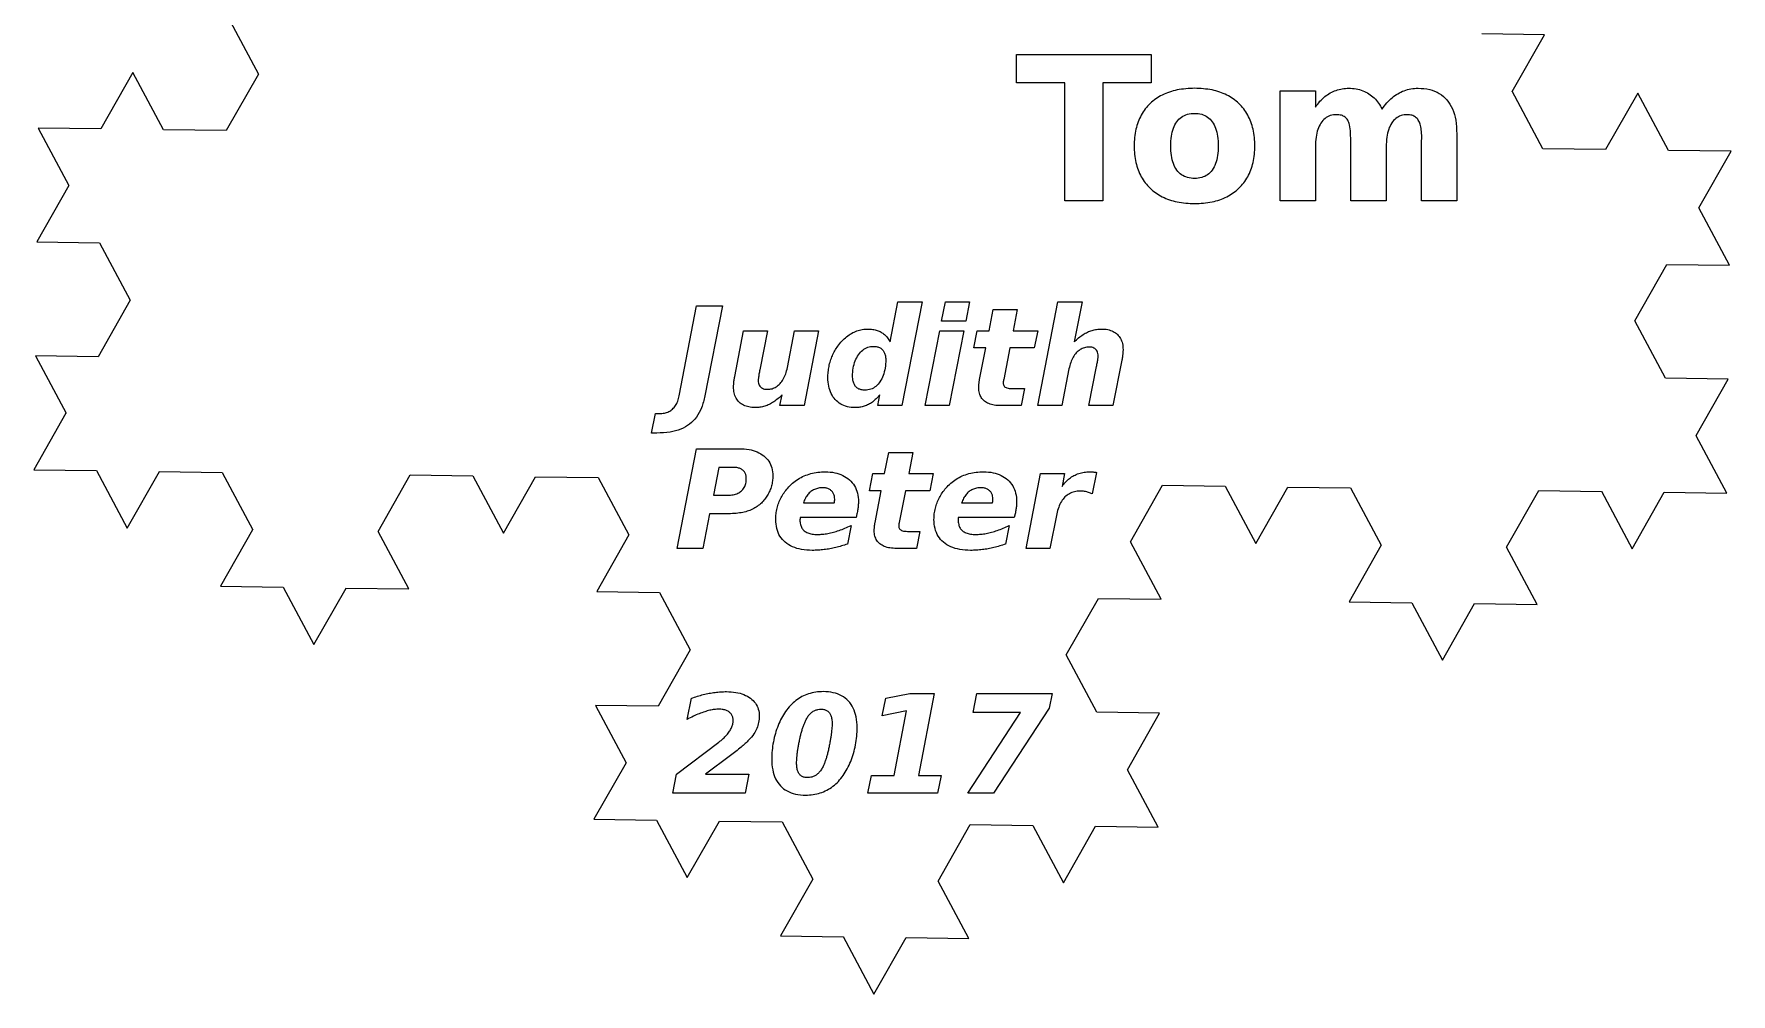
# Model space of a CAD drawing. Extents: x 18.9 to 84.9, y 17.1 to 96.4.
# Drawn here: x 18.9 to 84.6, y 17.1 to 54.2 of the extents above; entities that cross this region are included whole.
import ezdxf

# ---------------------------------------------------------------- set-up
doc = ezdxf.new("R2010")
doc.units = 0
doc.layers.get('0').update_dxf_attribs({"linetype": 'CONTINUOUS'})

msp = doc.modelspace()

# ---------------------------------------------------------------- linework, layer by layer
at = {"color": 7}
for points in [[(26.436049, 54.906875), (27.620897, 52.687319)], [(77.350933, 54.207978), (74.926147, 54.24079)], [(76.110753, 52.020805), (77.350648, 54.207476)], [(22.77199, 52.754109), (21.532152, 50.567538)], [(23.956527, 50.534005), (22.771896, 52.753944)], [(27.620588, 52.686774), (26.381151, 50.50091)], [(68.498955, 49.880038), (68.498955, 47.791968), (67.134698, 47.791968), (67.134698, 52.036324), (68.498955, 52.036324), (68.498955, 51.414831)], [(77.295287, 49.800701), (76.110904, 52.021071)], [(80.960187, 51.954945), (79.720166, 49.76805)], [(82.144722, 49.73484), (80.959911, 51.954458)], [(21.53181, 50.566934), (19.107644, 50.600837)], [(19.107929, 50.60134), (20.292398, 48.381115)], [(26.381245, 50.501075), (23.956653, 50.534226)], [(71.231263, 49.87625), (71.231263, 47.791968), (69.867005, 47.791968), (69.867005, 50.005096)], [(73.96358, 50.376479), (73.96358, 47.791968), (72.599322, 47.791968), (72.599322, 50.005096)], [(79.720008, 49.767772), (77.295655, 49.801351)], [(84.569442, 49.701911), (82.144664, 49.734737)], [(83.329262, 47.514738), (84.569166, 49.701424)], [(20.292466, 48.381236), (19.052654, 46.194709)], [(84.513797, 45.294633), (83.329413, 47.515004)], [(19.052285, 46.194059), (21.477154, 46.161397)], [(21.477004, 46.161131), (22.661908, 43.941675)], [(80.849738, 43.141863), (82.089667, 45.328595)], [(82.089917, 45.329036), (84.514166, 45.295283)], [(22.66154, 43.941026), (21.422164, 41.75527), (18.997663, 41.788581)], [(43.892896, 40.239154), (44.569856, 43.722144)], [(44.569856, 43.722144), (45.564629, 43.722144), (44.887666, 40.239154)], [(52.052604, 42.334632), (52.352329, 43.884927), (53.285088, 43.884927), (52.502189, 39.864501), (51.569429, 39.864501), (51.654697, 40.28308)], [(55.509697, 40.869605), (55.747409, 42.096923), (55.292657, 42.096923), (55.419263, 42.758381), (55.879182, 42.758381), (56.03938, 43.580034), (56.969618, 43.580034)], [(56.969618, 43.580034), (56.812003, 42.758381), (57.757682, 42.758381), (57.625909, 42.096923), (56.68023, 42.096923), (56.442517, 40.87219)], [(58.966923, 41.288187), (58.687869, 39.864501), (57.760277, 39.864501), (58.540592, 43.884927), (59.470766, 43.884927), (59.168459, 42.334632)], [(46.040051, 40.991047), (46.378532, 42.758381), (47.306124, 42.758381), (47.014151, 41.252013)], [(48.078684, 41.334695), (48.357737, 42.758381), (49.285329, 42.758381), (48.72464, 39.864501), (47.791881, 39.864501), (47.877145, 40.288247)], [(82.034274, 40.92176), (80.849922, 43.142188)], [(18.997479, 41.788257), (20.182417, 39.568859)], [(61.010713, 41.626666), (60.667067, 39.864501), (59.739474, 39.864501), (60.031445, 41.373451)], [(84.45899, 40.888831), (82.034675, 40.922468)], [(83.219646, 38.703132), (84.459174, 40.889156)], [(56.768016, 40.525959), (57.246023, 40.525959), (57.114247, 39.864501), (56.336517, 39.864501)], [(20.182016, 39.568153), (18.942673, 37.382454), (21.367173, 37.349142)], [(43.029899, 38.805133), (42.828361, 38.805133), (42.975638, 39.557026), (43.130668, 39.557026)], [(45.727408, 35.679518), (45.071117, 35.679518), (44.812736, 34.341096), (43.817966, 34.341096), (44.569856, 38.198743)], [(44.569856, 38.198743), (46.22092, 38.198743)], [(81.979466, 36.515958), (84.404185, 36.483028), (83.219428, 38.702747)], [(45.427686, 37.477856), (45.215813, 36.400401), (45.766167, 36.400401)], [(45.972873, 37.477856), (45.427686, 37.477856)], [(51.468599, 35.346203), (51.706312, 36.573518), (51.251559, 36.573518), (51.378165, 37.234977), (51.838087, 37.234977), (51.998282, 38.056632), (52.92852, 38.056632)], [(52.92852, 38.056632), (52.770908, 37.234977), (53.716587, 37.234977), (53.584811, 36.573518), (52.639132, 36.573518), (52.40142, 35.348788)], [(21.36739, 37.349524), (22.551927, 35.12942), (23.791672, 37.315826)], [(23.791271, 37.315119), (26.216173, 37.282514)], [(26.215988, 37.282189), (27.400926, 35.062792)], [(33.434497, 32.776123), (32.249928, 34.996169), (33.489672, 37.182574)], [(33.489304, 37.181925), (35.914172, 37.149263)], [(35.914022, 37.148997), (37.098926, 34.929541)], [(37.098558, 34.928892), (38.338671, 37.115947)], [(38.338739, 37.116068), (40.763179, 37.082648)], [(40.763457, 37.083138), (41.947935, 34.862931)], [(58.496655, 35.674348), (58.233106, 34.341096), (57.305514, 34.341096), (57.868786, 37.234977), (58.798963, 37.234977), (58.698193, 36.738883)], [(60.026277, 37.284075), (59.863498, 36.446912)], [(61.344058, 34.596644), (62.583679, 36.782833)], [(62.583401, 36.782343), (65.008177, 36.749517)], [(48.696224, 36.103264), (49.892529, 36.103264)], [(54.814713, 36.103264), (56.011019, 36.103264)], [(65.008118, 36.749413), (66.192935, 34.529798)], [(66.192657, 34.529308), (67.432679, 36.716204)], [(67.432837, 36.716483), (69.857176, 36.682893)], [(69.857553, 36.683557), (71.041934, 34.463171)], [(75.890691, 34.396118), (77.130687, 36.582966)], [(77.130871, 36.583291), (79.555185, 36.549654)], [(79.555587, 36.550362), (80.739938, 34.329934)], [(80.740123, 34.330259), (81.979684, 36.516343)], [(50.765861, 35.679518), (50.734854, 35.532237), (48.569613, 35.532237)], [(50.765734, 35.679518), (50.765861, 35.679518)], [(56.88435, 35.679518), (56.853344, 35.532237), (54.688102, 35.532237)], [(56.884223, 35.679518), (56.88435, 35.679518)], [(27.400525, 35.062085), (26.161182, 32.876387), (28.585683, 32.843075)], [(41.947994, 34.863034), (40.708188, 32.676521)], [(50.538361, 35.229932), (50.396251, 34.511628)], [(52.726918, 35.002555), (53.204925, 35.002555), (53.073149, 34.341096), (52.29542, 34.341096)], [(56.656851, 35.229932), (56.514741, 34.511628)], [(62.528595, 32.37654), (61.343932, 34.596423)], [(71.042092, 34.463449), (69.802189, 32.276765)], [(77.076063, 32.177489), (75.890934, 34.396546)], [(28.5859, 32.843457), (29.770437, 30.623353), (31.010181, 32.809759)], [(31.00978, 32.809052), (33.434681, 32.776447)], [(40.707813, 32.675858), (43.132689, 32.643209)], [(43.132531, 32.64293), (44.317444, 30.423486)], [(58.864536, 30.223774), (60.104188, 32.410017)], [(60.103879, 32.409472), (62.528689, 32.376705)], [(69.801912, 32.276275), (72.226686, 32.24345)], [(72.226628, 32.243346), (73.411444, 30.023731)], [(73.411166, 30.023241), (74.651188, 32.210137)], [(74.651346, 32.210416), (77.075687, 32.176825)], [(44.317069, 30.422824), (43.0777, 28.237081), (40.653198, 28.270393)], [(60.049073, 28.003669), (58.864442, 30.223608)], [(40.653006, 28.270055), (41.837956, 26.050675)], [(44.199548, 27.727595), (44.364913, 28.546666)], [(62.473792, 27.970739), (60.049198, 28.003891)], [(61.233611, 25.783564), (62.473698, 27.970574)], [(44.910097, 25.606277), (46.586997, 25.606277), (46.444887, 24.875056), (43.644026, 24.875056), (43.788719, 25.611444), (45.429445, 26.849096)], [(45.873863, 26.329748), (44.910097, 25.606277)], [(41.837545, 26.04995), (40.598202, 23.864252), (43.022699, 23.830942)], [(62.418983, 23.564938), (61.233954, 25.784168)], [(43.022916, 23.831324), (44.207455, 21.611219), (45.447199, 23.797625)], [(45.446798, 23.796918), (47.871707, 23.764326)], [(47.871516, 23.763988), (49.056464, 21.544609)], [(55.090025, 19.257921), (53.905455, 21.477968), (55.145199, 23.664373)], [(55.144831, 23.663724), (57.5697, 23.631062)], [(57.569549, 23.630796), (58.754455, 21.411339)], [(58.754087, 21.41069), (59.994199, 23.597745)], [(59.994268, 23.597866), (62.418705, 23.564448)], [(49.056053, 21.543884), (47.816717, 19.358199), (50.241218, 19.324887)], [(50.241427, 19.325256), (51.425964, 17.105152), (52.665708, 19.291558)], [(52.665307, 19.290851), (55.090209, 19.258246)]]:
    msp.add_lwpolyline(points, dxfattribs=at)
for points in [[(56.933095, 53.449847), (62.14759, 53.449847), (62.14759, 52.347072), (60.271737, 52.347072), (60.271737, 47.791968), (58.81274, 47.791968), (58.81274, 52.347072), (56.933095, 52.347072)], [(63.826387, 52.138644)], [(71.075889, 51.331458)], [(63.826387, 51.168506)], [(54.189424, 43.884927), (55.119601, 43.884927), (54.972323, 43.130451), (54.039564, 43.130451)], [(53.972383, 42.758381), (54.90256, 42.758381), (54.336704, 39.864501), (53.409112, 39.864501)], [(52.052604, 42.334632)], [(61.010731, 41.626666)], [(46.040056, 40.991047)], [(51.078503, 40.461364)], [(51.325727, 25.562354), (52.204226, 25.562354), (52.6874, 28.055742), (51.749473, 27.869706), (51.881249, 28.546666), (52.814008, 28.732702), (53.759687, 28.732702), (53.147322, 25.562354), (54.020654, 25.562354), (53.888878, 24.875056), (51.188784, 24.875056)], [(55.402999, 28.732702), (58.312381, 28.732702), (58.19611, 28.166846), (56.048952, 24.875056), (55.054183, 24.875056), (57.095401, 28.001481), (55.266056, 28.001481)], [(50.775373, 27.414953)], [(48.863345, 25.477086)]]:
    msp.add_lwpolyline(points, close=True, dxfattribs=at)
for points, knots in [([(63.826387, 52.138644), (64.05359, 52.127929), (64.482256, 52.107713), (65.075139, 51.906329), (65.553594, 51.569545), (65.908393, 51.110745), (66.115839, 50.540403), (66.172904, 49.91035), (66.115839, 49.280335), (65.908393, 48.709893), (65.553593, 48.251437), (65.07514, 47.913342), (64.482253, 47.717378), (63.825423, 47.663342), (63.167299, 47.717446), (62.571243, 47.913705), (62.088144, 48.249812), (61.733136, 48.710061), (61.525526, 49.280287), (61.468523, 49.91035), (61.525526, 50.540451), (61.733136, 51.110577), (62.088144, 51.571172), (62.571242, 51.905954), (63.167303, 52.107691), (63.598185, 52.127927), (63.826387, 52.138644)], [0, 0, 0, 0, 0.679835, 1.282657, 1.850114, 2.411788, 2.995044, 3.645434, 4.295825, 4.879082, 5.440754, 6.008212, 6.611034, 7.29087, 7.97364, 8.580046, 9.151287, 9.712959, 10.296215, 10.946606, 11.596997, 12.180252, 12.741925, 13.313166, 13.919572, 14.602342, 14.602342, 14.602342, 14.602342]), ([(68.498955, 51.414831), (68.555065, 51.490065), (68.663608, 51.635605), (68.857157, 51.818142), (69.066203, 51.96266), (69.293344, 52.064579), (69.535713, 52.126014), (69.797023, 52.145535), (70.065815, 52.12424), (70.329824, 52.053208), (70.568318, 51.934153), (70.776693, 51.772317), (70.952538, 51.570678), (71.034252, 51.412206), (71.075889, 51.331458)], [0, 0, 0, 0, 0.281124, 0.543827, 0.794107, 1.040238, 1.286562, 1.54043, 1.823109, 2.091554, 2.35556, 2.617246, 2.878806, 3.150544, 3.150544, 3.150544, 3.150544]), ([(71.075902, 51.331458), (71.134223, 51.414019), (71.247437, 51.574288), (71.454125, 51.776218), (71.681152, 51.936382), (71.927665, 52.053537), (72.192308, 52.124306), (72.525028, 52.149105), (72.903053, 52.111508), (73.294121, 51.960173), (73.602069, 51.696309), (73.81758, 51.333812), (73.944332, 50.882333), (73.956849, 50.553381), (73.96358, 50.376479)], [0, 0, 0, 0, 0.302749, 0.587698, 0.861866, 1.132906, 1.402241, 1.678591, 2.130236, 2.530886, 2.917081, 3.323299, 3.778608, 4.308336, 4.308336, 4.308336, 4.308336]), ([(63.826387, 51.168506), (63.73275, 51.162555), (63.553899, 51.151187), (63.309661, 51.035091), (63.120827, 50.844796), (62.989968, 50.586722), (62.9151, 50.268127), (62.89452, 49.910233), (62.915066, 49.551838), (62.99041, 49.232324), (63.119527, 48.972743), (63.310202, 48.783211), (63.554118, 48.671777), (63.824842, 48.641957), (64.09445, 48.671782), (64.334704, 48.783574), (64.521721, 48.973799), (64.65115, 49.232188), (64.726285, 49.551881), (64.746916, 49.910233), (64.726251, 50.268085), (64.651591, 50.586856), (64.520422, 50.84375), (64.335242, 51.034732), (64.094671, 51.151106), (63.918493, 51.162532), (63.826387, 51.168506)], [0, 0, 0, 0, 0.279419, 0.533696, 0.790945, 1.07009, 1.390555, 1.766213, 2.142291, 2.463982, 2.744989, 3.000761, 3.254501, 3.533865, 3.808637, 4.058948, 4.312623, 4.59363, 4.91532, 5.291398, 5.667056, 5.987522, 6.266666, 6.52183, 6.772686, 7.047513, 7.047513, 7.047513, 7.047513]), ([(69.867005, 50.005096), (69.865173, 50.143298), (69.861994, 50.383151), (69.827154, 50.687559), (69.765765, 50.902769), (69.648576, 51.035104), (69.492719, 51.104433), (69.295195, 51.123363), (69.074086, 51.095083), (68.859743, 50.980784), (68.695612, 50.791359), (68.578516, 50.540313), (68.509644, 50.229025), (68.502703, 50.002387), (68.498955, 49.880038)], [0, 0, 0, 0, 0.414128, 0.718728, 0.920226, 1.072897, 1.232241, 1.419736, 1.662815, 1.890562, 2.131461, 2.401513, 2.714056, 3.080723, 3.080723, 3.080723, 3.080723]), ([(72.599322, 50.005096), (72.600072, 50.016182), (72.601589, 50.038617), (72.602982, 50.072735), (72.60262, 50.109274), (72.605841, 50.151173), (72.606554, 50.201734), (72.607731, 50.329852), (72.599815, 50.515322), (72.559334, 50.736878), (72.486474, 50.90956), (72.373391, 51.033634), (72.219892, 51.103861), (72.025836, 51.123504), (71.808377, 51.09516), (71.595799, 50.982315), (71.430611, 50.795015), (71.316275, 50.542069), (71.245861, 50.229014), (71.236386, 50.000046), (71.231263, 49.87625)], [0, 0, 0, 0, 0.033331, 0.067461, 0.102412, 0.142889, 0.193433, 0.254069, 0.527317, 0.749041, 0.92673, 1.082531, 1.240734, 1.421126, 1.66206, 1.888099, 2.127155, 2.397416, 2.712706, 3.083835, 3.083835, 3.083835, 3.083835]), ([(51.654697, 40.28308), (51.608122, 40.230426), (51.518706, 40.129341), (51.369099, 40.003425), (51.214882, 39.904817), (51.051371, 39.837854), (50.879484, 39.797731), (50.659699, 39.783023), (50.404382, 39.808896), (50.134748, 39.914049), (49.917056, 40.092336), (49.755967, 40.330426), (49.661562, 40.622566), (49.638789, 40.907104), (49.65167, 41.164478), (49.6846, 41.381765), (49.738647, 41.593893), (49.815471, 41.797139), (49.911261, 41.989577), (50.034818, 42.181601), (50.185004, 42.365926), (50.362589, 42.532914), (50.554033, 42.664698), (50.758405, 42.75908), (50.973505, 42.81613), (51.183674, 42.833124), (51.378254, 42.820277), (51.549336, 42.78063), (51.701206, 42.711174), (51.836651, 42.614718), (51.956772, 42.488296), (52.019815, 42.387208), (52.052604, 42.334632)], [0, 0, 0, 0, 0.210649, 0.404406, 0.584592, 0.757599, 0.931834, 1.111752, 1.416586, 1.694072, 1.967356, 2.247729, 2.544874, 2.877965, 3.098434, 3.317077, 3.536137, 3.753909, 3.967681, 4.179834, 4.437703, 4.679023, 4.908753, 5.131885, 5.35103, 5.572877, 5.761404, 5.934162, 6.09668, 6.25911, 6.430296, 6.615823, 6.615823, 6.615823, 6.615823]), ([(59.168459, 42.334632), (59.224325, 42.386807), (59.331772, 42.487153), (59.504376, 42.611987), (59.677888, 42.709498), (59.855198, 42.778276), (60.037216, 42.819414), (60.24328, 42.833571), (60.460871, 42.81571), (60.675034, 42.746916), (60.846848, 42.627158), (60.971813, 42.462341), (61.044199, 42.257282), (61.059173, 42.089149), (61.056174, 41.971214), (61.051881, 41.909992), (61.044078, 41.844935), (61.036302, 41.775594), (61.024942, 41.702363), (61.015559, 41.652383), (61.010731, 41.626666)], [0, 0, 0, 0, 0.229144, 0.440703, 0.637319, 0.824724, 1.009226, 1.194891, 1.442596, 1.65994, 1.861856, 2.060987, 2.270261, 2.505765, 2.562915, 2.624216, 2.68978, 2.759468, 2.833528, 2.912026, 2.912026, 2.912026, 2.912026]), ([(51.078503, 40.461364), (51.154298, 40.467936), (51.304555, 40.480965), (51.508962, 40.602879), (51.670841, 40.791259), (51.795383, 41.034461), (51.867388, 41.327257), (51.888319, 41.586292), (51.874931, 41.791022), (51.832635, 41.920869), (51.760628, 42.02516), (51.663508, 42.103204), (51.541562, 42.148241), (51.378722, 42.163333), (51.182258, 42.133648), (50.978588, 42.016455), (50.815361, 41.830128), (50.689035, 41.593023), (50.615182, 41.309546), (50.594868, 41.053459), (50.607174, 40.845917), (50.647062, 40.707181), (50.715238, 40.594562), (50.81523, 40.515665), (50.939704, 40.46842), (51.030401, 40.463809), (51.078503, 40.461364)], [0, 0, 0, 0, 0.225747, 0.447523, 0.692115, 0.963689, 1.259287, 1.590959, 1.740049, 1.871871, 1.995231, 2.115169, 2.239768, 2.379235, 2.602669, 2.824022, 3.06909, 3.336509, 3.623179, 3.941419, 4.103899, 4.244224, 4.370548, 4.492053, 4.619373, 4.763151, 4.763151, 4.763151, 4.763151]), ([(60.031445, 41.373451), (60.037848, 41.404439), (60.049925, 41.462888), (60.065642, 41.54555), (60.077419, 41.618701), (60.088037, 41.682072), (60.094308, 41.7364), (60.097642, 41.803541), (60.090415, 41.883119), (60.059618, 41.972214), (60.006129, 42.042941), (59.934464, 42.09535), (59.844528, 42.12522), (59.717926, 42.135275), (59.56085, 42.114721), (59.389527, 42.035959), (59.241987, 41.907213), (59.119504, 41.736318), (59.023758, 41.526393), (58.98656, 41.370489), (58.966923, 41.288187)], [0, 0, 0, 0, 0.094928, 0.179051, 0.252396, 0.317203, 0.371798, 0.416343, 0.518782, 0.60951, 0.695407, 0.780682, 0.871932, 0.975771, 1.159778, 1.340543, 1.533204, 1.740499, 1.967099, 2.220481, 2.220481, 2.220481, 2.220481]), ([(47.877145, 40.288247), (47.824663, 40.235897), (47.723064, 40.134555), (47.55525, 40.008843), (47.382567, 39.910304), (47.203373, 39.840357), (47.017817, 39.798442), (46.809988, 39.784109), (46.592337, 39.802026), (46.38, 39.871083), (46.208945, 39.99075), (46.084003, 40.155809), (46.011564, 40.361807), (45.997066, 40.532105), (45.999531, 40.652792), (46.003007, 40.716568), (46.008781, 40.782533), (46.016865, 40.850503), (46.027134, 40.920309), (46.035707, 40.967241), (46.040056, 40.991047)], [0, 0, 0, 0, 0.222159, 0.43007, 0.626886, 0.81695, 1.005002, 1.195269, 1.440116, 1.655831, 1.857277, 2.056637, 2.266719, 2.503652, 2.5651, 2.628927, 2.695207, 2.763722, 2.834247, 2.90684, 2.90684, 2.90684, 2.90684]), ([(47.014151, 41.252013), (47.007726, 41.220933), (46.995567, 41.162116), (46.980026, 41.078563), (46.967827, 41.00478), (46.959065, 40.940748), (46.953633, 40.886448), (46.95072, 40.819821), (46.957577, 40.741092), (46.987633, 40.653147), (47.039508, 40.582091), (47.111218, 40.530177), (47.201053, 40.500221), (47.327682, 40.490228), (47.484586, 40.510534), (47.655847, 40.588264), (47.803989, 40.715983), (47.927303, 40.886243), (48.023151, 41.096364), (48.059504, 41.252381), (48.078684, 41.334695)], [0, 0, 0, 0, 0.095209, 0.180179, 0.254941, 0.319539, 0.374044, 0.418577, 0.51956, 0.609187, 0.693997, 0.77927, 0.87052, 0.974361, 1.158328, 1.338737, 1.53047, 1.738446, 1.965047, 2.218127, 2.218127, 2.218127, 2.218127]), ([(56.336517, 39.864501), (56.250482, 39.867587), (56.090777, 39.873316), (55.871672, 39.931142), (55.695675, 40.02939), (55.56687, 40.169555), (55.491782, 40.347842), (55.477251, 40.494906), (55.479325, 40.596796), (55.481923, 40.648504), (55.486229, 40.702211), (55.492244, 40.757356), (55.499931, 40.813375), (55.506426, 40.850771), (55.509697, 40.869605)], [0, 0, 0, 0, 0.257687, 0.478336, 0.673087, 0.85458, 1.03858, 1.2433, 1.292688, 1.344429, 1.398574, 1.454309, 1.510826, 1.56817, 1.56817, 1.56817, 1.56817]), ([(56.442517, 40.87219), (56.440359, 40.863492), (56.436288, 40.847085), (56.431321, 40.823801), (56.426519, 40.803187), (56.425577, 40.78396), (56.424553, 40.765882), (56.42392, 40.729925), (56.428637, 40.678799), (56.454953, 40.617904), (56.502727, 40.571833), (56.572671, 40.544577), (56.662821, 40.528298), (56.7305, 40.526793), (56.768016, 40.525959)], [0, 0, 0, 0, 0.026879, 0.050701, 0.071476, 0.090194, 0.108303, 0.125818, 0.198106, 0.260547, 0.320641, 0.391854, 0.482222, 0.594622, 0.594622, 0.594622, 0.594622]), ([(44.887666, 40.239154), (44.850327, 40.084654), (44.780488, 39.795671), (44.581234, 39.417846), (44.308663, 39.128531), (43.953123, 38.933979), (43.518038, 38.822304), (43.200873, 38.811147), (43.029899, 38.805133)], [0, 0, 0, 0, 0.47547, 0.889341, 1.265998, 1.650902, 2.088803, 2.600942, 2.600942, 2.600942, 2.600942]), ([(43.130668, 39.557026), (43.195391, 39.560351), (43.31957, 39.566731), (43.493434, 39.627628), (43.640456, 39.727397), (43.757933, 39.865722), (43.845629, 40.039403), (43.876555, 40.170097), (43.892896, 40.239154)], [0, 0, 0, 0, 0.193625, 0.371492, 0.544845, 0.720721, 0.910232, 1.122552, 1.122552, 1.122552, 1.122552]), ([(46.22092, 38.198743), (46.346642, 38.193712), (46.582388, 38.184278), (46.90862, 38.091099), (47.173116, 37.93436), (47.373309, 37.720691), (47.491706, 37.449711), (47.519583, 37.185694), (47.504583, 36.951821), (47.466471, 36.758002), (47.403529, 36.572535), (47.316571, 36.398376), (47.206959, 36.23847), (47.073067, 36.090619), (46.913405, 35.960112), (46.728475, 35.852417), (46.521527, 35.770134), (46.286074, 35.717139), (46.018575, 35.684744), (45.828284, 35.681328), (45.727408, 35.679518)], [0, 0, 0, 0, 0.376507, 0.705996, 1.006089, 1.288739, 1.569801, 1.877072, 2.075855, 2.271622, 2.467815, 2.661686, 2.853756, 3.047646, 3.258208, 3.469737, 3.687249, 3.923589, 4.191728, 4.494232, 4.494232, 4.494232, 4.494232]), ([(45.766167, 36.400401), (45.838541, 36.403324), (45.973522, 36.408774), (46.159039, 36.46394), (46.308118, 36.557518), (46.41653, 36.69048), (46.478351, 36.858738), (46.49479, 37.024544), (46.481843, 37.17178), (46.435986, 37.284498), (46.357638, 37.372546), (46.252016, 37.435565), (46.120279, 37.472236), (46.024416, 37.475891), (45.972873, 37.477856)], [0, 0, 0, 0, 0.216673, 0.404106, 0.573567, 0.737225, 0.909006, 1.103607, 1.233088, 1.348896, 1.462002, 1.580418, 1.713158, 1.867532, 1.867532, 1.867532, 1.867532]), ([(50.396251, 34.511628), (50.321419, 34.485553), (50.173239, 34.43392), (49.947875, 34.373018), (49.723113, 34.326556), (49.498158, 34.291177), (49.271145, 34.270843), (48.979407, 34.261432), (48.641049, 34.284201), (48.280884, 34.386139), (47.989449, 34.561928), (47.775867, 34.808611), (47.651077, 35.11846), (47.621947, 35.417398), (47.63747, 35.680653), (47.676569, 35.895838), (47.741326, 36.105874), (47.832434, 36.307756), (47.947747, 36.499486), (48.094598, 36.688041), (48.272067, 36.868651), (48.4866, 37.027134), (48.723838, 37.151706), (48.982372, 37.240556), (49.259862, 37.293653), (49.572841, 37.312248), (49.902488, 37.285882), (50.2241, 37.181979), (50.48656, 37.004541), (50.685412, 36.767327), (50.803467, 36.473185), (50.827824, 36.236668), (50.823941, 36.078408), (50.818789, 36.005108), (50.809672, 35.929296), (50.799382, 35.849792), (50.784578, 35.766204), (50.772153, 35.709047), (50.765734, 35.679518)], [0, 0, 0, 0, 0.237679, 0.470641, 0.69969, 0.925973, 1.153429, 1.382918, 1.801505, 2.165556, 2.495469, 2.808171, 3.127107, 3.481434, 3.700006, 3.91709, 4.135848, 4.357766, 4.579917, 4.805425, 5.073393, 5.336948, 5.60226, 5.874183, 6.15407, 6.447156, 6.812842, 7.139947, 7.449379, 7.751166, 8.054735, 8.385982, 8.456341, 8.529732, 8.606297, 8.685389, 8.770206, 8.860858, 8.860858, 8.860858, 8.860858]), ([(56.514741, 34.511628), (56.439908, 34.485553), (56.291728, 34.43392), (56.066365, 34.373018), (55.841602, 34.326556), (55.616647, 34.291177), (55.389635, 34.270843), (55.097896, 34.261432), (54.759538, 34.284201), (54.399374, 34.386139), (54.107939, 34.561928), (53.894357, 34.808611), (53.769567, 35.11846), (53.740436, 35.417398), (53.755959, 35.680653), (53.795059, 35.895838), (53.859816, 36.105874), (53.950923, 36.307756), (54.066237, 36.499486), (54.213088, 36.688041), (54.390556, 36.868651), (54.60509, 37.027134), (54.842328, 37.151706), (55.100861, 37.240556), (55.378352, 37.293653), (55.691331, 37.312248), (56.020978, 37.285882), (56.342589, 37.181979), (56.60505, 37.004541), (56.803901, 36.767327), (56.921956, 36.473185), (56.946313, 36.236668), (56.94243, 36.078408), (56.937279, 36.005108), (56.928161, 35.929296), (56.917872, 35.849792), (56.903068, 35.766204), (56.890643, 35.709047), (56.884223, 35.679518)], [0, 0, 0, 0, 0.237679, 0.470641, 0.69969, 0.925973, 1.153429, 1.382918, 1.801505, 2.165556, 2.495469, 2.808171, 3.127107, 3.481434, 3.700006, 3.91709, 4.135848, 4.357766, 4.579917, 4.805425, 5.073393, 5.336948, 5.60226, 5.874183, 6.15407, 6.447156, 6.812842, 7.139947, 7.449379, 7.751166, 8.054735, 8.385982, 8.456341, 8.529732, 8.606297, 8.685389, 8.770206, 8.860858, 8.860858, 8.860858, 8.860858]), ([(58.698193, 36.738883), (58.740441, 36.796567), (58.823476, 36.909943), (58.9792, 37.050898), (59.1536, 37.162882), (59.345281, 37.245251), (59.552326, 37.294415), (59.706647, 37.305837), (59.803033, 37.304328), (59.840081, 37.302546), (59.880374, 37.299606), (59.924678, 37.295486), (59.973774, 37.290316), (60.008196, 37.286225), (60.026277, 37.284075)], [0, 0, 0, 0, 0.214055, 0.420713, 0.625777, 0.833486, 1.043429, 1.261372, 1.295541, 1.332615, 1.372623, 1.416732, 1.466096, 1.520722, 1.520722, 1.520722, 1.520722]), ([(49.892529, 36.103264), (49.89413, 36.110714), (49.897317, 36.125548), (49.900856, 36.147968), (49.902683, 36.170963), (49.906006, 36.194012), (49.907626, 36.217311), (49.909015, 36.275645), (49.900303, 36.365688), (49.858598, 36.479757), (49.787685, 36.572497), (49.69287, 36.641639), (49.5763, 36.682495), (49.434521, 36.694297), (49.278523, 36.67976), (49.119979, 36.629476), (48.980915, 36.544255), (48.862611, 36.426539), (48.764494, 36.277736), (48.719731, 36.16334), (48.696224, 36.103264)], [0, 0, 0, 0, 0.022859, 0.045516, 0.068026, 0.092027, 0.115346, 0.138034, 0.267102, 0.384035, 0.497726, 0.61217, 0.731228, 0.863406, 1.036178, 1.198236, 1.35801, 1.520622, 1.69524, 1.888363, 1.888363, 1.888363, 1.888363]), ([(56.011019, 36.103264), (56.012619, 36.110714), (56.015806, 36.125548), (56.019346, 36.147968), (56.021173, 36.170963), (56.024496, 36.194012), (56.026115, 36.217311), (56.027505, 36.275645), (56.018792, 36.365688), (55.977088, 36.479757), (55.906175, 36.572497), (55.811359, 36.641639), (55.694789, 36.682495), (55.553011, 36.694297), (55.397012, 36.67976), (55.238468, 36.629476), (55.099405, 36.544255), (54.981101, 36.426539), (54.882983, 36.277736), (54.838221, 36.16334), (54.814713, 36.103264)], [0, 0, 0, 0, 0.022859, 0.045516, 0.068026, 0.092027, 0.115346, 0.138034, 0.267102, 0.384035, 0.497726, 0.61217, 0.731228, 0.863406, 1.036178, 1.198236, 1.35801, 1.520622, 1.69524, 1.888363, 1.888363, 1.888363, 1.888363]), ([(59.863498, 36.446912), (59.841698, 36.458463), (59.797551, 36.481854), (59.726369, 36.509048), (59.651013, 36.530948), (59.571284, 36.546681), (59.487444, 36.556013), (59.355527, 36.560785), (59.180509, 36.543267), (58.976744, 36.465378), (58.802424, 36.335067), (58.662685, 36.155284), (58.556169, 35.931139), (58.517259, 35.763249), (58.496655, 35.674348)], [0, 0, 0, 0, 0.073953, 0.149765, 0.228084, 0.309161, 0.393241, 0.48086, 0.705071, 0.91556, 1.127321, 1.349619, 1.592309, 1.865458, 1.865458, 1.865458, 1.865458]), ([(48.569613, 35.532237), (48.569541, 35.528217), (48.569378, 35.519021), (48.568398, 35.503516), (48.567045, 35.486201), (48.5655, 35.469189), (48.564561, 35.454543), (48.563153, 35.388084), (48.574301, 35.275426), (48.6301, 35.127432), (48.729357, 35.011551), (48.869176, 34.933568), (49.043883, 34.888865), (49.238286, 34.877327), (49.442564, 34.888113), (49.648329, 34.917802), (49.861239, 34.967537), (50.081524, 35.036035), (50.309497, 35.122983), (50.460698, 35.19364), (50.538361, 35.229932)], [0, 0, 0, 0, 0.012062, 0.02759, 0.046594, 0.064168, 0.078836, 0.090609, 0.263587, 0.414726, 0.55806, 0.711438, 0.887368, 1.09494, 1.293274, 1.500338, 1.71776, 1.948506, 2.191955, 2.449061, 2.449061, 2.449061, 2.449061]), ([(54.688102, 35.532237), (54.688031, 35.528217), (54.687867, 35.519021), (54.686888, 35.503516), (54.685535, 35.486201), (54.68399, 35.469189), (54.68305, 35.454543), (54.681643, 35.388084), (54.692791, 35.275426), (54.74859, 35.127432), (54.847847, 35.011551), (54.987665, 34.933568), (55.162373, 34.888865), (55.356776, 34.877327), (55.561054, 34.888113), (55.766819, 34.917802), (55.979729, 34.967537), (56.200013, 35.036035), (56.427987, 35.122983), (56.579188, 35.19364), (56.656851, 35.229932)], [0, 0, 0, 0, 0.012062, 0.02759, 0.046594, 0.064168, 0.078836, 0.090609, 0.263587, 0.414726, 0.55806, 0.711438, 0.887368, 1.09494, 1.293274, 1.500338, 1.71776, 1.948506, 2.191955, 2.449061, 2.449061, 2.449061, 2.449061]), ([(52.29542, 34.341096), (52.209384, 34.344182), (52.04968, 34.349911), (51.830575, 34.407737), (51.654577, 34.505986), (51.525773, 34.646151), (51.450684, 34.82444), (51.436153, 34.971503), (51.438228, 35.073393), (51.440825, 35.125099), (51.445131, 35.178807), (51.451147, 35.233952), (51.458833, 35.289972), (51.465328, 35.327369), (51.468599, 35.346203)], [0, 0, 0, 0, 0.257687, 0.478336, 0.673087, 0.854581, 1.038582, 1.243302, 1.292688, 1.344429, 1.398573, 1.454309, 1.510826, 1.568172, 1.568172, 1.568172, 1.568172]), ([(52.40142, 35.348788), (52.399262, 35.34009), (52.395191, 35.323683), (52.390223, 35.300398), (52.385421, 35.279783), (52.384479, 35.260556), (52.383455, 35.242479), (52.382822, 35.206523), (52.38754, 35.155396), (52.413856, 35.094501), (52.461629, 35.048428), (52.531575, 35.021173), (52.621724, 35.004893), (52.689402, 35.003389), (52.726918, 35.002555)], [0, 0, 0, 0, 0.026879, 0.050702, 0.071478, 0.090196, 0.108304, 0.125818, 0.198106, 0.260548, 0.320643, 0.391857, 0.482225, 0.594624, 0.594624, 0.594624, 0.594624]), ([(44.364913, 28.546666), (44.442232, 28.573787), (44.594626, 28.627244), (44.825115, 28.69081), (45.05292, 28.73943), (45.278091, 28.776059), (45.501643, 28.797481), (45.772098, 28.806906), (46.075505, 28.787399), (46.393341, 28.704356), (46.652634, 28.561767), (46.849922, 28.368996), (46.968722, 28.124587), (46.99915, 27.863857), (46.975371, 27.610612), (46.905205, 27.376879), (46.781071, 27.144925), (46.569092, 26.90453), (46.261713, 26.627674), (46.013305, 26.43686), (45.873863, 26.329748)], [0, 0, 0, 0, 0.24576, 0.484389, 0.716664, 0.944302, 1.168408, 1.389871, 1.75587, 2.076609, 2.367226, 2.634178, 2.891099, 3.165847, 3.410953, 3.650189, 3.893205, 4.194034, 4.606079, 5.133359, 5.133359, 5.133359, 5.133359]), ([(50.775373, 27.414953), (50.772374, 27.301577), (50.766407, 27.075937), (50.717177, 26.741077), (50.639044, 26.416045), (50.532917, 26.10697), (50.400163, 25.820758), (50.241519, 25.560439), (50.058125, 25.329084), (49.845436, 25.135835), (49.609043, 24.984075), (49.349813, 24.877241), (49.071298, 24.813179), (48.748495, 24.791449), (48.403445, 24.821321), (48.064774, 24.940963), (47.794491, 25.148184), (47.602791, 25.435923), (47.492484, 25.79356), (47.465895, 26.166132), (47.483694, 26.528007), (47.530199, 26.860229), (47.607079, 27.184603), (47.712634, 27.493298), (47.844404, 27.778716), (48.002775, 28.038759), (48.18782, 28.2692), (48.400974, 28.463526), (48.6372, 28.61567), (48.895611, 28.724656), (49.175256, 28.789271), (49.498318, 28.81124), (49.842819, 28.780993), (50.180096, 28.660365), (50.448258, 28.450874), (50.64292, 28.166294), (50.757844, 27.810644), (50.769275, 27.552604), (50.775373, 27.414953)], [0, 0, 0, 0, 0.339996, 0.676659, 1.013052, 1.341717, 1.655362, 1.957681, 2.254364, 2.537902, 2.815848, 3.092824, 3.374865, 3.669327, 4.060663, 4.405923, 4.732378, 5.064268, 5.426515, 5.842752, 6.178432, 6.512415, 6.847637, 7.177023, 7.489525, 7.788892, 8.088315, 8.373068, 8.650443, 8.927179, 9.210255, 9.507316, 9.895824, 10.239769, 10.566651, 10.899454, 11.259785, 11.671785, 11.671785, 11.671785, 11.671785]), ([(45.429445, 26.849096), (45.48535, 26.894108), (45.591889, 26.979889), (45.729208, 27.120063), (45.837673, 27.26104), (45.918661, 27.400693), (45.968333, 27.540002), (45.984895, 27.67726), (45.970883, 27.806696), (45.921333, 27.922205), (45.836889, 28.013215), (45.723662, 28.078394), (45.584343, 28.116128), (45.426462, 28.126707), (45.254036, 28.114666), (45.070568, 28.08105), (44.874382, 28.024908), (44.662916, 27.948602), (44.435235, 27.848997), (44.280639, 27.769364), (44.199548, 27.727595)], [0, 0, 0, 0, 0.215185, 0.410084, 0.587053, 0.747617, 0.892521, 1.027519, 1.159132, 1.278676, 1.397965, 1.524996, 1.665662, 1.827238, 1.997545, 2.183045, 2.385744, 2.609048, 2.85706, 3.130661, 3.130661, 3.130661, 3.130661]), ([(48.863345, 25.477086), (48.906162, 25.479489), (48.990293, 25.484211), (49.11069, 25.525986), (49.219578, 25.594221), (49.317964, 25.687466), (49.404403, 25.805994), (49.470046, 25.932723), (49.521723, 26.060361), (49.565634, 26.183661), (49.607233, 26.318342), (49.645739, 26.467005), (49.682739, 26.631607), (49.71414, 26.796963), (49.743114, 26.954079), (49.765503, 27.095371), (49.78334, 27.227842), (49.796377, 27.349985), (49.804385, 27.460299), (49.808172, 27.588345), (49.800787, 27.72828), (49.768713, 27.873366), (49.710518, 27.987294), (49.62407, 28.06893), (49.510561, 28.11507), (49.383762, 28.127038), (49.254656, 28.114994), (49.133467, 28.075555), (49.024433, 28.00892), (48.926635, 27.917165), (48.841658, 27.798354), (48.779223, 27.668282), (48.723051, 27.538531), (48.676115, 27.410728), (48.631283, 27.273371), (48.592444, 27.125888), (48.556086, 26.969959), (48.525346, 26.812425), (48.497755, 26.659225), (48.475299, 26.51536), (48.45754, 26.380006), (48.444537, 26.255279), (48.436522, 26.143244), (48.432677, 26.01473), (48.44024, 25.874442), (48.473698, 25.728751), (48.532195, 25.612826), (48.620912, 25.531472), (48.735017, 25.484004), (48.818752, 25.47949), (48.863345, 25.477086)], [0, 0, 0, 0, 0.12815, 0.251802, 0.377364, 0.511212, 0.655909, 0.815415, 0.938091, 1.068851, 1.207969, 1.360818, 1.529439, 1.714004, 1.86571, 2.008723, 2.143117, 2.266669, 2.377185, 2.47483, 2.650905, 2.796294, 2.917548, 3.029065, 3.145209, 3.278145, 3.407694, 3.531891, 3.65695, 3.787971, 3.931649, 4.092398, 4.219852, 4.355838, 4.500647, 4.653162, 4.813194, 4.980922, 5.134607, 5.280172, 5.417697, 5.544105, 5.656338, 5.754558, 5.929793, 6.076225, 6.200434, 6.313004, 6.429941, 6.563161, 6.563161, 6.563161, 6.563161])]:
    msp.add_open_spline(points, degree=3, knots=knots, dxfattribs=at)

doc.saveas('drawing.dxf')
